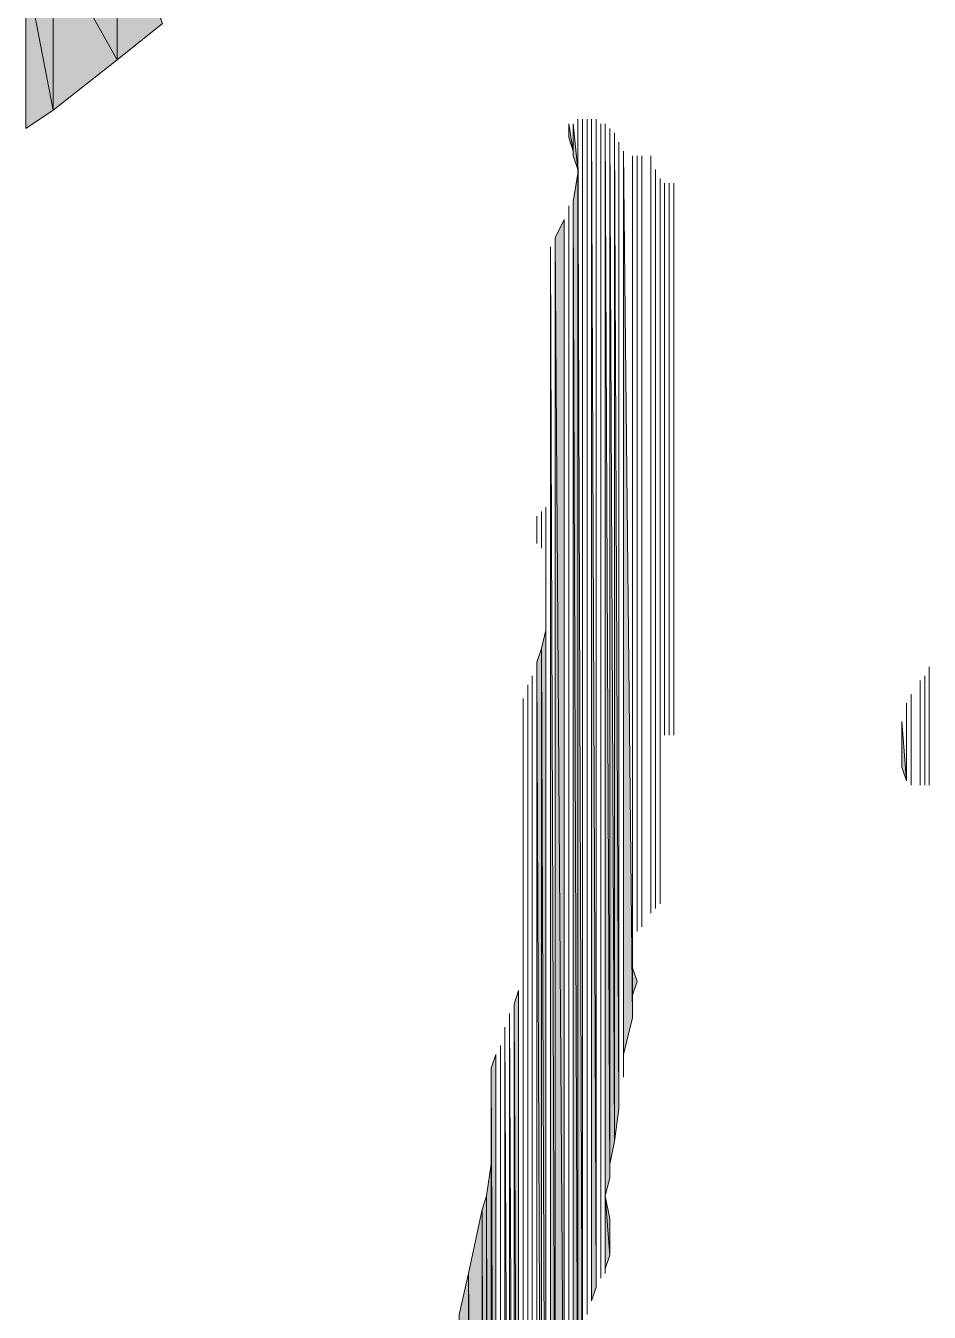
# Model space of a CAD drawing. Header units: millimetres. Extents: x -30643 to 86172, y -19411 to 63186.
# Drawn here: x 83077.6 to 83216.9, y -370.2 to -171.7 of the extents above; entities that cross this region are included whole.
import ezdxf

# ---------------------------------------------------------------- set-up
doc = ezdxf.new("R2010")
doc.units = ezdxf.units.MM

msp = doc.modelspace()

# ---------------------------------------------------------------- hatches: boundary and pattern name
h = msp.add_hatch(color=0)
h.dxf.hatch_style = 2
h.paths.add_polyline_path([(83091.66, -177.01), (83091.66, -152.38), (83081.8, -159.42)])
h = msp.add_hatch(color=0)
h.dxf.hatch_style = 2
h.paths.add_polyline_path([(83091.66, -177.01), (83098.69, -171.38), (83091.66, -152.38)])
h = msp.add_hatch(color=0)
h.dxf.hatch_style = 2
h.paths.add_polyline_path([(83081.8, -184.75), (83081.8, -159.42), (83077.58, -162.94)])
h = msp.add_hatch(color=0)
h.dxf.hatch_style = 2
h.paths.add_polyline_path([(83081.8, -184.75), (83091.66, -177.01), (83081.8, -159.42)])
h = msp.add_hatch(color=0)
h.dxf.hatch_style = 2
h.paths.add_polyline_path([(83077.58, -187.56), (83081.8, -184.75), (83077.58, -162.94)])
h = msp.add_hatch(color=0)
h.dxf.hatch_style = 2
h.paths.add_polyline_path([(83162.73, -397.96), (83163.43, -394.45), (83162.73, -186.16)])
h = msp.add_hatch(color=0)
h.dxf.hatch_style = 2
h.paths.add_polyline_path([(83164.84, -368.41), (83165.54, -366.3), (83164.84, -186.16)])
h = msp.add_hatch(color=0)
h.dxf.hatch_style = 2
h.paths.add_polyline_path([(83161.32, -188.97), (83162.02, -191.08), (83161.32, -186.86)])
h = msp.add_hatch(color=0)
h.dxf.hatch_style = 2
h.paths.add_polyline_path([(83162.02, -191.79), (83162.73, -193.9), (83162.02, -186.86)])
h = msp.add_hatch(color=0)
h.dxf.hatch_style = 2
h.paths.add_polyline_path([(83166.95, -352.22), (83167.65, -349.41), (83166.95, -186.86)])
h = msp.add_hatch(color=0)
h.dxf.hatch_style = 2
h.paths.add_polyline_path([(83167.65, -349.41), (83167.65, -347.3), (83167.65, -187.56)])
h = msp.add_hatch(color=0)
h.dxf.hatch_style = 2
h.paths.add_polyline_path([(83167.65, -347.3), (83168.36, -343.78), (83167.65, -187.56)])
h = msp.add_hatch(color=0)
h.dxf.hatch_style = 2
h.paths.add_polyline_path([(83168.36, -343.78), (83169.06, -338.86), (83168.36, -188.27)])
h = msp.add_hatch(color=0)
h.dxf.hatch_style = 2
h.paths.add_polyline_path([(83169.06, -337.45), (83169.06, -335.34), (83169.06, -189.68)])
h = msp.add_hatch(color=0)
h.dxf.hatch_style = 2
h.paths.add_polyline_path([(83169.76, -332.52), (83169.76, -330.41), (83169.76, -191.08)])
h = msp.add_hatch(color=0)
h.dxf.hatch_style = 2
h.paths.add_polyline_path([(83169.76, -330.41), (83171.17, -324.78), (83169.76, -191.08)])
h = msp.add_hatch(color=0)
h.dxf.hatch_style = 2
h.paths.add_polyline_path([(83162.73, -397.96), (83162.73, -194.6), (83162.02, -198.82)])
h = msp.add_hatch(color=0)
h.dxf.hatch_style = 2
h.paths.add_polyline_path([(83162.02, -400.08), (83162.73, -397.96), (83162.02, -198.82)])
h = msp.add_hatch(color=0)
h.dxf.hatch_style = 2
h.paths.add_polyline_path([(83160.62, -406.41), (83160.62, -201.64), (83159.21, -204.45)])
h = msp.add_hatch(color=0)
h.dxf.hatch_style = 2
h.paths.add_polyline_path([(83161.32, -404.3), (83161.32, -402.19), (83161.32, -200.93)])
h = msp.add_hatch(color=0)
h.dxf.hatch_style = 2
h.paths.add_polyline_path([(83158.51, -413.44), (83159.21, -411.33), (83158.51, -205.86)])
h = msp.add_hatch(color=0)
h.dxf.hatch_style = 2
h.paths.add_polyline_path([(83159.21, -411.33), (83160.62, -406.41), (83159.21, -204.45)])
h = msp.add_hatch(color=0)
h.dxf.hatch_style = 2
h.paths.add_polyline_path([(83157.8, -253.01), (83157.8, -262.15), (83157.8, -246.67)])
h = msp.add_hatch(color=0)
h.dxf.hatch_style = 2
h.paths.add_polyline_path([(83157.8, -440.89), (83157.8, -262.15), (83157.8, -264.97)])
h = msp.add_hatch(color=0)
h.dxf.hatch_style = 2
h.paths.add_polyline_path([(83157.8, -442.3), (83157.8, -264.97), (83157.1, -267.78)])
h = msp.add_hatch(color=0)
h.dxf.hatch_style = 2
h.paths.add_polyline_path([(83157.1, -443), (83157.1, -267.78), (83156.39, -269.89)])
h = msp.add_hatch(color=0)
h.dxf.hatch_style = 2
h.paths.add_polyline_path([(83154.99, -450.74), (83154.99, -447.93), (83154.99, -274.12)])
h = msp.add_hatch(color=0)
h.dxf.hatch_style = 2
h.paths.add_polyline_path([(83154.28, -470.44), (83154.28, -468.33), (83154.28, -276.23)])
h = msp.add_hatch(color=0)
h.dxf.hatch_style = 2
h.paths.add_polyline_path([(83213.39, -288.19), (83213.39, -276.23), (83213.39, -278.34)])
h = msp.add_hatch(color=0)
h.dxf.hatch_style = 2
h.paths.add_polyline_path([(83212.69, -286.08), (83213.39, -288.19), (83212.69, -279.04)])
h = msp.add_hatch(color=0)
h.dxf.hatch_style = 2
h.paths.add_polyline_path([(83171.17, -324.78), (83171.17, -321.26), (83171.17, -314.23)])
h = msp.add_hatch(color=0)
h.dxf.hatch_style = 2
h.paths.add_polyline_path([(83171.17, -321.26), (83171.17, -317.04), (83171.17, -314.23)])
h = msp.add_hatch(color=0)
h.dxf.hatch_style = 2
h.paths.add_polyline_path([(83171.17, -321.26), (83171.88, -319.15), (83171.17, -317.04)])
h = msp.add_hatch(color=0)
h.dxf.hatch_style = 2
h.paths.add_polyline_path([(83153.58, -471.85), (83153.58, -320.56), (83152.88, -322.67)])
h = msp.add_hatch(color=0)
h.dxf.hatch_style = 2
h.paths.add_polyline_path([(83152.88, -474.67), (83153.58, -471.85), (83152.88, -322.67)])
h = msp.add_hatch(color=0)
h.dxf.hatch_style = 2
h.paths.add_polyline_path([(83152.17, -476.78), (83152.88, -474.67), (83152.17, -324.08)])
h = msp.add_hatch(color=0)
h.dxf.hatch_style = 2
h.paths.add_polyline_path([(83151.47, -479.59), (83152.17, -477.48), (83151.47, -326.19)])
h = msp.add_hatch(color=0)
h.dxf.hatch_style = 2
h.paths.add_polyline_path([(83150.06, -502.81), (83150.06, -330.41), (83149.36, -332.52)])
h = msp.add_hatch(color=0)
h.dxf.hatch_style = 2
h.paths.add_polyline_path([(83149.36, -622.44), (83149.36, -347.3), (83148.65, -352.22)])
h = msp.add_hatch(color=0)
h.dxf.hatch_style = 2
h.paths.add_polyline_path([(83148.65, -622.44), (83148.65, -352.22), (83147.95, -354.34)])
h = msp.add_hatch(color=0)
h.dxf.hatch_style = 2
h.paths.add_polyline_path([(83166.95, -363.48), (83167.65, -361.37), (83166.95, -352.22)])
h = msp.add_hatch(color=0)
h.dxf.hatch_style = 2
h.paths.add_polyline_path([(83167.65, -361.37), (83167.65, -355.74), (83166.95, -352.22)])
h = msp.add_hatch(color=0)
h.dxf.hatch_style = 2
h.paths.add_polyline_path([(83147.95, -623.14), (83147.95, -354.34), (83145.84, -364.19)])
h = msp.add_hatch(color=0)
h.dxf.hatch_style = 2
h.paths.add_polyline_path([(83145.84, -622.44), (83145.84, -364.19), (83144.43, -370.52)])
h = msp.add_hatch(color=0)
h.dxf.hatch_style = 2
h.paths.add_polyline_path([(83145.84, -622.44), (83147.95, -623.14), (83145.84, -364.19)])

# ---------------------------------------------------------------- linework, layer by layer
at = {"color": 0, "lineweight": 0}
for points in [[(83091.66, -177.01), (83091.66, -152.38), (83081.8, -159.42)], [(83091.66, -177.01), (83098.69, -171.38), (83091.66, -152.38)], [(83081.8, -184.75), (83081.8, -159.42), (83077.58, -162.94)], [(83081.8, -184.75), (83091.66, -177.01), (83081.8, -159.42)], [(83077.58, -187.56), (83077.58, -162.94)], [(83077.58, -187.56), (83081.8, -184.75), (83077.58, -162.94)], [(83162.73, -193.9), (83162.73, -186.16)], [(83162.73, -193.9), (83162.73, -186.16)], [(83162.73, -194.6), (83162.73, -186.16)], [(83162.73, -397.96), (83163.43, -394.45), (83162.73, -186.16)], [(83163.43, -394.45), (83163.43, -186.16)], [(83163.43, -371.22), (83163.43, -186.16)], [(83164.14, -370.52), (83164.14, -186.16)], [(83164.14, -370.52), (83164.14, -186.16)], [(83164.14, -369.82), (83164.14, -186.16)], [(83164.14, -369.82), (83164.14, -186.16)], [(83164.14, -369.82), (83164.14, -186.16)], [(83164.14, -369.82), (83164.14, -186.16)], [(83164.84, -368.41), (83164.84, -186.16)], [(83164.84, -368.41), (83164.84, -186.16)], [(83164.84, -368.41), (83164.84, -186.16)], [(83164.84, -368.41), (83165.54, -366.3), (83164.84, -186.16)], [(83165.54, -366.3), (83165.54, -186.16)], [(83165.54, -366.3), (83165.54, -186.16)], [(83161.32, -188.97), (83161.32, -186.86)], [(83161.32, -188.97), (83162.02, -191.08), (83161.32, -186.86)], [(83162.02, -191.08), (83162.02, -186.86)], [(83162.02, -191.08), (83162.02, -186.86)], [(83162.02, -191.79), (83162.02, -186.86)], [(83162.02, -191.79), (83162.73, -193.9), (83162.02, -186.86)], [(83166.25, -364.89), (83166.25, -186.86)], [(83166.25, -364.89), (83166.25, -186.86)], [(83166.25, -364.89), (83166.25, -186.86)], [(83166.25, -364.89), (83166.25, -186.86)], [(83166.95, -364.19), (83166.95, -186.86)], [(83166.95, -364.19), (83166.95, -186.86)], [(83166.95, -364.19), (83166.95, -186.86)], [(83166.95, -364.19), (83166.95, -186.86)], [(83166.95, -363.48), (83166.95, -186.86)], [(83166.95, -352.22), (83167.65, -349.41), (83166.95, -186.86)], [(83167.65, -349.41), (83167.65, -187.56)], [(83167.65, -349.41), (83167.65, -347.3), (83167.65, -187.56)], [(83167.65, -347.3), (83167.65, -187.56)], [(83167.65, -347.3), (83168.36, -343.78), (83167.65, -187.56)], [(83168.36, -343.78), (83168.36, -188.27)], [(83168.36, -343.78), (83169.06, -338.86), (83168.36, -188.27)], [(83169.06, -338.86), (83169.06, -189.68)], [(83169.06, -338.86), (83169.06, -189.68)], [(83169.06, -337.45), (83169.06, -189.68)], [(83169.06, -337.45), (83169.06, -335.34), (83169.06, -189.68)], [(83169.06, -335.34), (83169.06, -190.38)], [(83169.06, -335.34), (83169.06, -190.38)], [(83169.76, -333.93), (83169.76, -191.08)], [(83169.76, -333.93), (83169.76, -191.08)], [(83169.76, -332.52), (83169.76, -191.08)], [(83169.76, -332.52), (83169.76, -330.41), (83169.76, -191.08)], [(83169.76, -330.41), (83169.76, -191.08)], [(83169.76, -330.41), (83171.17, -324.78), (83169.76, -191.08)], [(83171.17, -324.78), (83171.17, -191.79)], [(83171.17, -314.23), (83171.17, -191.79)], [(83171.17, -312.82), (83171.17, -191.79)], [(83171.17, -312.82), (83171.17, -191.79)], [(83171.88, -311.41), (83171.88, -191.79)], [(83171.88, -311.41), (83171.88, -191.79)], [(83171.88, -310.71), (83171.88, -191.79)], [(83171.88, -310.71), (83171.88, -191.79)], [(83171.88, -310.71), (83171.88, -191.79)], [(83171.88, -310.71), (83171.88, -191.79)], [(83172.58, -310.71), (83172.58, -191.79)], [(83172.58, -310.71), (83172.58, -191.79)], [(83172.58, -310), (83172.58, -191.79)], [(83172.58, -310), (83172.58, -191.79)], [(83173.99, -308.6), (83173.99, -191.79)], [(83173.99, -308.6), (83173.99, -193.19)], [(83174.69, -307.89), (83174.69, -193.9)], [(83174.69, -307.89), (83174.69, -193.9)], [(83162.73, -397.96), (83162.73, -194.6), (83162.02, -198.82)], [(83162.73, -397.96), (83162.73, -194.6)], [(83162.73, -397.96), (83162.73, -194.6)], [(83174.69, -307.89), (83174.69, -194.6)], [(83174.69, -307.89), (83174.69, -194.6)], [(83175.39, -307.19), (83175.39, -195.3)], [(83175.39, -281.15), (83175.39, -195.3)], [(83175.39, -281.15), (83175.39, -195.3)], [(83175.39, -281.15), (83175.39, -195.3)], [(83175.39, -281.15), (83175.39, -196.01)], [(83175.39, -281.15), (83175.39, -196.01)], [(83176.1, -281.15), (83176.1, -196.01)], [(83176.1, -281.15), (83176.1, -196.01)], [(83176.8, -281.15), (83176.8, -196.01)], [(83176.8, -281.15), (83176.8, -196.01)], [(83177.5, -281.15), (83177.5, -196.01)], [(83161.32, -402.19), (83161.32, -199.53)], [(83161.32, -402.19), (83161.32, -199.53)], [(83162.02, -400.78), (83162.02, -198.82)], [(83162.02, -400.78), (83162.02, -198.82)], [(83162.02, -400.08), (83162.02, -198.82)], [(83162.02, -400.08), (83162.73, -397.96), (83162.02, -198.82)], [(83160.62, -406.41), (83160.62, -201.64), (83159.21, -204.45)], [(83160.62, -406.41), (83160.62, -201.64)], [(83160.62, -405.7), (83160.62, -201.64)], [(83160.62, -405.7), (83160.62, -201.64)], [(83161.32, -404.3), (83161.32, -200.93)], [(83161.32, -404.3), (83161.32, -402.19), (83161.32, -200.93)], [(83158.51, -413.44), (83159.21, -411.33), (83158.51, -205.86)], [(83159.21, -411.33), (83159.21, -204.45)], [(83159.21, -411.33), (83159.21, -204.45)], [(83159.21, -411.33), (83159.21, -204.45)], [(83159.21, -411.33), (83160.62, -406.41), (83159.21, -204.45)], [(83157.8, -262.15), (83157.8, -245.97)], [(83157.8, -440.89), (83157.8, -245.97)], [(83158.51, -440.18), (83158.51, -245.97)], [(83158.51, -440.18), (83158.51, -245.97)], [(83158.51, -439.48), (83158.51, -245.97)], [(83156.39, -251.6), (83156.39, -247.38)], [(83156.39, -251.6), (83156.39, -247.38)], [(83156.39, -251.6), (83156.39, -247.38)], [(83156.39, -251.6), (83156.39, -247.38)], [(83157.1, -252.3), (83157.1, -246.67)], [(83157.1, -252.3), (83157.1, -246.67)], [(83157.8, -253.01), (83157.8, -246.67)], [(83157.8, -253.01), (83157.8, -262.15), (83157.8, -246.67)], [(83157.8, -440.89), (83157.8, -262.15), (83157.8, -264.97)], [(83157.8, -442.3), (83157.8, -264.97), (83157.1, -267.78)], [(83157.8, -442.3), (83157.8, -264.97)], [(83157.1, -443), (83157.1, -267.78), (83156.39, -269.89)], [(83157.1, -443), (83157.1, -267.78)], [(83156.39, -444.41), (83156.39, -269.89)], [(83156.39, -444.41), (83156.39, -269.89)], [(83156.39, -445.11), (83156.39, -270.6)], [(83156.39, -445.11), (83156.39, -270.6)], [(83216.91, -288.89), (83216.91, -270.6)], [(83216.91, -288.89), (83216.91, -270.6)], [(83216.91, -288.89), (83216.91, -271.3)], [(83216.91, -288.89), (83216.91, -271.3)], [(83154.99, -447.93), (83154.99, -273.41)], [(83154.99, -447.93), (83154.99, -273.41)], [(83154.99, -447.22), (83154.99, -273.41)], [(83154.99, -447.22), (83154.99, -273.41)], [(83155.69, -446.52), (83155.69, -272.01)], [(83155.69, -446.52), (83155.69, -272.01)], [(83215.5, -288.89), (83215.5, -272.71)], [(83215.5, -288.89), (83215.5, -272.71)], [(83215.5, -288.89), (83215.5, -273.41)], [(83215.5, -288.89), (83215.5, -273.41)], [(83216.21, -288.89), (83216.21, -272.01)], [(83216.21, -288.89), (83216.21, -272.01)], [(83216.21, -288.89), (83216.21, -272.71)], [(83216.21, -288.89), (83216.21, -272.71)], [(83154.28, -468.33), (83154.28, -275.52)], [(83154.28, -468.33), (83154.28, -275.52)], [(83154.99, -450.74), (83154.99, -274.12)], [(83154.99, -450.74), (83154.99, -447.93), (83154.99, -274.12)], [(83154.99, -467.63), (83154.99, -274.82)], [(83154.99, -452.15), (83154.99, -274.82)], [(83214.1, -288.89), (83214.1, -274.82)], [(83214.1, -288.89), (83214.1, -274.82)], [(83154.28, -470.44), (83154.28, -468.33), (83154.28, -276.23)], [(83213.39, -288.19), (83213.39, -276.23), (83213.39, -278.34)], [(83213.39, -288.19), (83213.39, -276.23)], [(83212.69, -286.08), (83212.69, -279.04)], [(83212.69, -286.08), (83213.39, -288.19), (83212.69, -279.04)], [(83213.39, -288.19), (83213.39, -278.34)], [(83213.39, -288.19), (83213.39, -278.34)], [(83171.17, -324.78), (83171.17, -321.26), (83171.17, -314.23)], [(83171.17, -321.26), (83171.17, -317.04), (83171.17, -314.23)], [(83171.17, -321.26), (83171.88, -319.15), (83171.17, -317.04)], [(83154.28, -470.44), (83154.28, -319.15)], [(83153.58, -471.85), (83153.58, -320.56), (83152.88, -322.67)], [(83153.58, -471.85), (83153.58, -320.56)], [(83152.88, -474.67), (83152.88, -322.67)], [(83152.88, -474.67), (83153.58, -471.85), (83152.88, -322.67)], [(83152.17, -476.78), (83152.17, -324.08)], [(83152.17, -476.78), (83152.88, -474.67), (83152.17, -324.08)], [(83152.17, -477.48), (83152.17, -324.78)], [(83152.17, -477.48), (83152.17, -324.78)], [(83151.47, -502.81), (83151.47, -326.19)], [(83151.47, -479.59), (83152.17, -477.48), (83151.47, -326.19)], [(83150.77, -502.81), (83150.77, -329)], [(83150.77, -502.81), (83150.77, -329)], [(83151.47, -502.81), (83151.47, -327.6)], [(83151.47, -502.81), (83151.47, -327.6)], [(83151.47, -502.81), (83151.47, -327.6)], [(83151.47, -502.81), (83151.47, -327.6)], [(83150.06, -502.81), (83150.06, -330.41), (83149.36, -332.52)], [(83150.06, -502.81), (83150.06, -330.41)], [(83150.06, -502.81), (83150.06, -330.41)], [(83150.06, -502.81), (83150.06, -330.41)], [(83149.36, -345.89), (83149.36, -332.52)], [(83149.36, -502.81), (83149.36, -332.52)], [(83149.36, -502.81), (83149.36, -345.89)], [(83149.36, -622.44), (83149.36, -347.3), (83148.65, -352.22)], [(83149.36, -502.81), (83149.36, -347.3)], [(83148.65, -622.44), (83148.65, -352.22), (83147.95, -354.34)], [(83148.65, -622.44), (83148.65, -352.22)], [(83166.95, -363.48), (83167.65, -361.37), (83166.95, -352.22)], [(83167.65, -361.37), (83167.65, -355.74), (83166.95, -352.22)], [(83147.95, -623.14), (83147.95, -354.34), (83145.84, -364.19)], [(83147.95, -623.14), (83147.95, -354.34)], [(83167.65, -361.37), (83167.65, -355.74)], [(83145.84, -622.44), (83145.84, -364.19), (83144.43, -370.52)], [(83145.84, -622.44), (83147.95, -623.14), (83145.84, -364.19)]]:
    msp.add_lwpolyline(points, close=True, dxfattribs=at)

doc.saveas('drawing.dxf')
